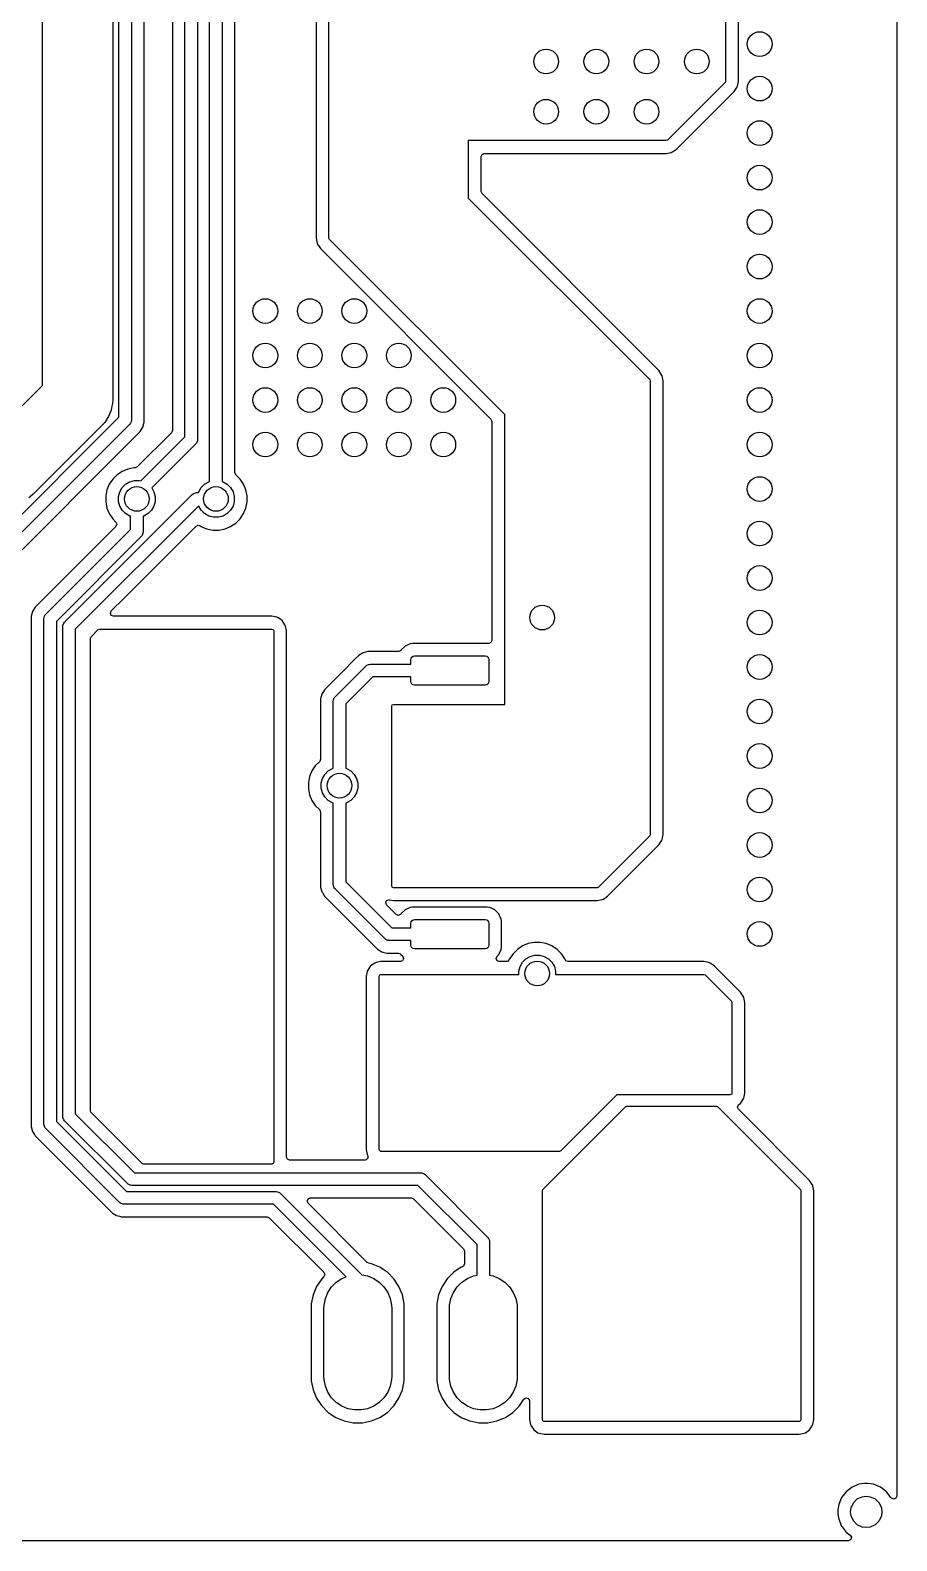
# Model space of a CAD drawing. Extents: x 97 to 200, y -158 to -52.
# Drawn here: x 182.29 to 199.83, y -157.88 to -127.32 of the extents above; entities that cross this region are included whole.
import ezdxf

# ---------------------------------------------------------------- set-up
doc = ezdxf.new("R2010")
doc.units = 0
doc.layers.add('BLACK', color=7, linetype='CONTINUOUS')

msp = doc.modelspace()

# ---------------------------------------------------------------- linework, layer by layer
at = {"layer": 'BLACK', "linetype": 'CONTINUOUS'}
for p, q in [((199.8256, -52.962183), (199.8256, -156.975016)), ((184.0893, -135.150794), (184.0893, -123.856405)), ((184.3433, -123.8038), (184.3433, -135.2034)), ((184.5978, -135.149333), (184.5978, -123.859135)), ((185.6781, -124.0116), (185.6781, -135.6036)), ((183.9623, -124.2036), (183.9623, -134.8036)), ((185.1696, -124.195511), (185.1696, -135.419689)), ((185.4241, -135.550994), (185.4241, -124.064206)), ((182.5399, -134.509012), (182.5399, -124.498188)), ((196.3633, -125.63382), (196.3633, -128.352795)), ((196.6228, -128.352795), (196.6228, -125.688928)), ((185.9241, -136.452722), (185.9241, -126.5326)), ((186.1781, -126.585206), (186.1781, -136.452722)), ((186.4326, -136.268964), (186.4326, -126.716511)), ((188.0774, -126.646499), (188.0774, -131.527795)), ((188.3369, -131.527795), (188.3369, -126.6465)), ((196.352434, -128.379029), (195.186529, -129.544934)), ((195.370023, -129.728428), (196.535931, -128.56252)), ((196.3633, -128.352795), (196.352434, -128.379029)), ((196.535931, -128.56252), (196.592182, -128.478332)), ((196.592182, -128.478332), (196.603048, -128.452098)), ((196.603048, -128.452098), (196.6228, -128.352795)), ((195.186529, -129.544934), (195.160295, -129.5558)), ((195.160295, -129.5558), (191.1563, -129.5558)), ((191.1563, -129.5558), (191.1563, -130.718037)), ((191.4158, -129.8778), (191.434106, -129.833606)), ((191.434106, -129.833606), (191.4783, -129.8153)), ((191.4783, -129.8153), (195.160294, -129.8153)), ((195.160294, -129.8153), (195.160295, -129.8153)), ((195.160295, -129.8153), (195.259598, -129.795548)), ((195.259598, -129.795548), (195.28379, -129.785527)), ((195.28379, -129.785527), (195.285118, -129.785032)), ((195.285118, -129.785032), (195.285825, -129.784684)), ((195.285825, -129.784684), (195.285832, -129.784682)), ((195.285832, -129.784682), (195.285835, -129.784681)), ((195.285835, -129.784681), (195.370023, -129.728428)), ((191.4158, -130.584661), (191.4158, -129.8778)), ((191.1563, -130.718037), (194.828434, -134.390171)), ((191.434106, -130.628855), (191.4158, -130.584661)), ((195.011928, -134.206677), (191.434106, -130.628855)), ((188.0774, -131.527795), (188.097152, -131.6271)), ((188.097152, -131.6271), (188.10717, -131.651286)), ((188.10717, -131.651286), (188.107666, -131.652616)), ((188.107666, -131.652616), (188.108018, -131.653333)), ((188.108018, -131.653333), (188.164271, -131.737522)), ((188.347766, -131.554029), (188.3369, -131.527795)), ((191.8929, -135.099164), (188.347766, -131.554029)), ((188.164271, -131.737522), (191.615094, -135.188345)), ((194.828434, -134.390171), (194.8393, -134.416404)), ((194.8393, -134.416404), (194.8393, -143.592795)), ((195.068181, -134.290865), (195.011928, -134.206677)), ((195.079047, -134.317098), (195.068181, -134.290865)), ((195.0988, -134.416404), (195.079047, -134.317098)), ((195.0988, -143.592795), (195.0988, -134.416404)), ((181.556512, -135.4924), (182.5399, -134.509012)), ((183.931676, -135.01005), (183.893958, -135.101108)), ((183.948391, -134.926019), (183.931676, -135.01005)), ((183.958876, -134.873309), (183.948391, -134.926019)), ((183.9623, -134.8036), (183.958876, -134.873289)), ((183.958876, -134.873289), (183.958876, -134.873309)), ((180.244494, -138.9956), (184.0893, -135.150794)), ((184.306103, -135.293202), (180.386903, -139.212403)), ((183.753994, -135.306494), (182.353994, -136.706494)), ((183.800855, -135.25479), (183.753994, -135.306494)), ((183.800865, -135.254781), (183.800855, -135.25479)), ((183.851752, -135.178623), (183.800865, -135.254781)), ((183.878322, -135.138858), (183.851752, -135.178623)), ((183.893958, -135.101108), (183.878322, -135.138858)), ((184.321897, -135.273958), (184.306103, -135.293202)), ((184.34086, -135.228177), (184.321897, -135.273958)), ((184.3433, -135.2034), (184.34086, -135.228176)), ((184.34086, -135.228176), (184.34086, -135.228177)), ((184.521576, -135.437647), (184.571802, -135.350653)), ((184.571802, -135.350653), (184.597801, -135.253625)), ((184.597801, -135.149351), (184.5978, -135.149333)), ((184.597801, -135.153175), (184.597801, -135.149351)), ((184.597801, -135.253625), (184.597801, -135.153175)), ((191.615094, -135.188345), (191.6334, -135.232539)), ((191.6334, -135.232539), (191.6334, -139.666284)), ((191.8929, -140.9604), (191.8929, -135.099164)), ((180.943817, -139.015406), (184.521571, -135.437652)), ((185.151294, -135.463883), (184.459383, -136.155794)), ((184.521571, -135.437652), (184.521576, -135.437647)), ((184.534148, -136.440945), (185.4241, -135.550994)), ((185.1696, -135.419689), (185.151294, -135.463883)), ((185.67566, -135.628377), (185.656697, -135.674158)), ((185.6781, -135.6036), (185.67566, -135.628376)), ((185.67566, -135.628376), (185.67566, -135.628377)), ((185.640903, -135.693403), (184.752408, -136.581897)), ((185.656697, -135.674158), (185.640903, -135.693403)), ((184.152917, -136.245745), (184.049817, -136.314634)), ((184.152919, -136.245744), (184.152917, -136.245745)), ((184.267474, -136.198293), (184.152919, -136.245744)), ((184.267481, -136.198291), (184.267474, -136.198293)), ((184.3891, -136.1741), (184.267481, -136.198291)), ((184.415189, -136.1741), (184.3891, -136.1741)), ((184.459383, -136.155794), (184.415189, -136.1741)), ((186.450906, -136.313158), (186.4326, -136.268964)), ((183.893244, -136.505419), (183.845793, -136.619974)), ((183.893245, -136.505417), (183.893244, -136.505419)), ((183.962134, -136.402317), (183.893245, -136.505417)), ((184.049817, -136.314634), (183.962134, -136.402317)), ((184.104645, -136.660094), (184.153592, -136.575314)), ((184.153592, -136.575314), (184.222814, -136.506092)), ((184.222814, -136.506092), (184.307594, -136.457145)), ((184.307594, -136.457145), (184.402153, -136.431808)), ((184.402153, -136.431808), (184.500047, -136.431808)), ((184.500047, -136.431808), (184.534148, -136.440945)), ((184.752408, -136.581897), (184.797555, -136.660094)), ((185.704645, -136.660094), (185.753592, -136.575314)), ((185.753592, -136.575314), (185.822814, -136.506092)), ((185.822814, -136.506092), (185.907594, -136.457145)), ((185.907594, -136.457145), (185.9241, -136.452722)), ((186.1781, -136.452722), (186.194606, -136.457145)), ((186.194606, -136.457145), (186.279386, -136.506092)), ((186.279386, -136.506092), (186.348608, -136.575314)), ((186.348608, -136.575314), (186.397555, -136.660094)), ((186.452382, -136.314634), (186.450906, -136.313158)), ((186.452383, -136.314635), (186.452382, -136.314634)), ((186.540065, -136.402317), (186.452383, -136.314635)), ((186.608956, -136.50542), (186.540065, -136.402317)), ((186.656409, -136.619982), (186.608956, -136.50542)), ((182.302281, -136.753365), (182.263096, -136.779547)), ((182.30229, -136.753355), (182.302281, -136.753365)), ((182.353994, -136.706494), (182.30229, -136.753355)), ((182.989297, -139.295797), (185.571297, -136.713798)), ((183.845791, -136.619981), (183.8216, -136.741599)), ((183.8216, -136.741599), (183.8216, -136.8656)), ((183.8216, -136.8656), (183.845791, -136.987218)), ((183.845793, -136.619974), (183.845791, -136.619981)), ((184.079308, -136.754653), (184.104645, -136.660094)), ((184.079308, -136.852547), (184.079308, -136.754653)), ((184.104645, -136.947106), (184.079308, -136.852547)), ((184.797555, -136.660094), (184.822892, -136.754653)), ((184.822892, -136.852547), (184.797555, -136.947106)), ((184.822892, -136.754653), (184.822892, -136.852547)), ((185.571297, -136.713798), (185.590542, -136.698004)), ((185.590542, -136.698004), (185.590543, -136.698003)), ((185.590543, -136.698003), (185.636324, -136.67904)), ((185.636324, -136.67904), (185.6611, -136.6766)), ((185.6611, -136.6766), (185.700222, -136.6766)), ((185.700222, -136.6766), (185.704645, -136.660094)), ((186.397555, -136.660094), (186.422892, -136.754653)), ((186.422892, -136.852547), (186.397555, -136.947106)), ((186.422892, -136.754653), (186.422892, -136.852547)), ((186.6806, -136.7416), (186.656409, -136.619982)), ((186.656409, -136.987218), (186.6806, -136.8656)), ((186.6806, -136.8656), (186.6806, -136.7416)), ((185.703071, -136.941233), (183.2061, -139.438205)), ((183.845791, -136.987218), (183.845793, -136.987225)), ((183.845793, -136.987225), (183.893244, -137.10178)), ((183.893244, -137.10178), (183.893245, -137.101782)), ((183.893245, -137.101782), (183.962134, -137.204882)), ((184.153592, -137.031886), (184.104645, -136.947106)), ((184.222814, -137.101108), (184.153592, -137.031886)), ((184.307594, -137.150055), (184.222814, -137.101108)), ((184.3241, -137.154477), (184.307594, -137.150055)), ((184.3241, -137.422176), (184.3241, -137.154477)), ((184.594606, -137.150055), (184.5781, -137.154477)), ((184.5781, -137.154477), (184.5781, -137.474782)), ((184.679386, -137.101108), (184.594606, -137.150055)), ((184.748608, -137.031886), (184.679386, -137.101108)), ((184.797555, -136.947106), (184.748608, -137.031886)), ((185.704645, -136.947106), (185.703071, -136.941233)), ((185.753592, -137.031886), (185.704645, -136.947106)), ((185.822814, -137.101108), (185.753592, -137.031886)), ((185.907594, -137.150055), (185.822814, -137.101108)), ((186.002153, -137.175392), (185.907594, -137.150055)), ((186.100047, -137.175392), (186.002153, -137.175392)), ((186.194606, -137.150055), (186.100047, -137.175392)), ((186.279386, -137.101108), (186.194606, -137.150055)), ((186.348608, -137.031886), (186.279386, -137.101108)), ((186.397555, -136.947106), (186.348608, -137.031886)), ((186.540065, -137.204883), (186.608956, -137.10178)), ((186.608956, -137.10178), (186.656409, -136.987218)), ((184.027611, -137.358747), (182.455061, -138.931296)), ((182.608297, -139.137979), (184.3241, -137.422176)), ((183.962134, -137.204882), (184.027611, -137.270359)), ((184.027611, -137.270359), (184.045917, -137.314553)), ((184.045917, -137.314553), (184.027611, -137.358747)), ((184.186899, -138.817324), (185.650618, -137.353602)), ((184.57566, -137.499558), (184.556697, -137.545339)), ((184.5781, -137.474782), (184.57566, -137.499558)), ((185.650618, -137.353602), (185.694811, -137.335297)), ((185.694811, -137.335297), (185.729534, -137.34583)), ((185.729534, -137.34583), (185.752917, -137.361454)), ((185.752917, -137.361454), (185.75292, -137.361456)), ((185.75292, -137.361456), (185.827522, -137.392357)), ((185.827522, -137.392357), (185.867474, -137.408906)), ((185.867474, -137.408906), (185.867476, -137.408906)), ((185.867476, -137.408906), (185.867482, -137.408909)), ((185.867482, -137.408909), (185.9891, -137.4331)), ((185.9891, -137.4331), (186.1131, -137.4331)), ((186.1131, -137.4331), (186.234718, -137.408909)), ((186.234718, -137.408909), (186.34928, -137.361456)), ((186.34928, -137.361456), (186.452383, -137.292565)), ((186.452383, -137.292565), (186.540065, -137.204883)), ((184.540902, -137.564585), (182.8251, -139.280387)), ((184.556696, -137.54534), (184.540902, -137.564585)), ((184.556697, -137.545339), (184.556696, -137.54534)), ((182.392824, -138.993535), (182.342598, -139.080528)), ((182.455062, -138.931297), (182.392824, -138.993535)), ((182.455061, -138.931296), (182.455062, -138.931297)), ((183.934017, -139.070206), (184.186899, -138.817324)), ((182.342598, -139.08053), (182.3166, -139.177552)), ((182.3166, -139.177552), (182.3166, -149.499648)), ((182.342598, -139.080528), (182.342598, -139.08053)), ((182.5711, -139.227782), (182.57354, -139.203006)), ((182.5711, -149.449419), (182.5711, -139.227782)), ((182.57354, -139.203006), (182.573827, -139.202314)), ((182.573827, -139.202314), (182.584083, -139.177552)), ((182.584083, -139.177552), (182.592503, -139.157225)), ((182.592503, -139.157225), (182.592504, -139.157224)), ((182.592504, -139.157224), (182.608297, -139.137979)), ((182.8251, -139.280387), (182.8251, -149.396813)), ((182.95454, -139.360824), (182.973503, -139.315043)), ((182.973503, -139.315043), (182.973504, -139.315042)), ((182.973504, -139.315042), (182.989297, -139.295797)), ((183.915711, -139.1144), (183.934017, -139.070206)), ((183.934017, -139.158594), (183.915711, -139.1144)), ((183.978211, -139.1769), (183.934017, -139.158594)), ((187.1822, -139.1769), (183.978211, -139.1769)), ((187.281503, -139.196652), (187.1822, -139.1769)), ((187.307737, -139.207518), (187.281503, -139.196652)), ((187.364949, -139.245745), (187.307737, -139.207518)), ((187.391925, -139.263769), (187.364949, -139.245745)), ((187.448179, -139.347956), (187.391925, -139.263769)), ((182.9521, -139.3856), (182.95454, -139.360824)), ((182.9521, -149.2916), (182.9521, -139.3856)), ((183.2061, -139.438205), (183.2061, -149.238994)), ((183.5109, -139.623405), (183.521766, -139.597171)), ((183.5109, -149.180795), (183.5109, -139.623405)), ((183.521766, -139.597171), (183.671671, -139.447266)), ((183.671671, -139.447266), (183.697905, -139.4364)), ((183.697905, -139.4364), (187.1822, -139.4364)), ((187.1822, -139.4364), (187.208434, -139.447266)), ((187.208434, -139.447266), (187.2193, -139.4735)), ((187.2193, -139.4735), (187.2193, -150.2197)), ((187.448182, -139.347963), (187.448179, -139.347956)), ((187.459048, -139.374197), (187.448182, -139.347963)), ((187.4788, -139.4735), (187.459048, -139.374197)), ((187.4788, -139.473501), (187.4788, -139.4735)), ((187.4788, -150.1176), (187.4788, -139.473501)), ((189.027846, -139.919098), (188.940851, -139.969325)), ((189.027848, -139.919098), (189.027846, -139.919098)), ((189.12487, -139.8931), (189.027848, -139.919098)), ((189.740621, -139.8931), (189.12487, -139.8931)), ((189.751475, -139.89215), (189.740621, -139.8931)), ((189.791818, -139.866448), (189.751475, -139.89215)), ((189.794814, -139.862168), (189.791818, -139.866448)), ((189.876666, -139.780316), (189.794814, -139.862168)), ((189.981579, -139.731394), (189.876666, -139.780316)), ((189.981585, -139.731392), (189.981579, -139.731394)), ((190.029377, -139.7251), (189.981585, -139.731392)), ((190.029384, -139.7251), (190.029377, -139.7251)), ((191.538816, -139.7251), (190.029384, -139.7251)), ((191.556494, -139.727427), (191.538816, -139.7251)), ((191.562745, -139.72825), (191.556494, -139.727427)), ((191.5709, -139.728784), (191.562745, -139.72825)), ((191.615094, -139.710478), (191.5709, -139.728784)), ((191.6334, -139.666284), (191.615094, -139.710478)), ((188.461297, -140.808797), (189.085297, -140.184798)), ((188.869822, -140.040355), (188.591302, -140.318875)), ((188.869824, -140.040353), (188.869822, -140.040355)), ((188.940851, -139.969325), (188.869824, -140.040353)), ((189.085297, -140.184798), (189.104542, -140.169004)), ((189.104542, -140.169004), (189.104543, -140.169003)), ((189.104543, -140.169003), (189.139187, -140.154653)), ((189.139187, -140.154653), (189.150323, -140.15004)), ((189.150323, -140.15004), (189.150324, -140.15004)), ((189.150324, -140.15004), (189.1751, -140.1476)), ((189.1751, -140.1476), (189.9941, -140.1476)), ((189.9941, -140.05335), (189.999714, -140.025127)), ((189.9941, -140.1476), (189.9941, -140.05335)), ((189.999714, -140.025127), (190.015701, -140.001201)), ((190.015701, -140.001201), (190.039627, -139.985214)), ((190.039627, -139.985214), (190.06785, -139.9796)), ((190.06785, -139.9796), (191.50035, -139.9796)), ((191.50035, -139.9796), (191.528573, -139.985214)), ((191.528573, -139.985214), (191.552499, -140.001201)), ((191.552499, -140.001201), (191.568486, -140.025127)), ((191.568486, -140.025127), (191.5741, -140.05335)), ((191.5741, -140.05335), (191.5741, -140.49585)), ((188.591302, -140.318875), (188.308062, -140.602114)), ((189.227705, -140.4016), (188.6781, -140.951205)), ((189.9941, -140.4016), (189.227705, -140.4016)), ((189.9941, -140.49585), (189.9941, -140.4016)), ((189.999714, -140.524073), (189.9941, -140.49585)), ((190.015701, -140.547999), (189.999714, -140.524073)), ((190.039627, -140.563986), (190.015701, -140.547999)), ((191.552499, -140.547999), (191.528573, -140.563986)), ((191.568486, -140.524073), (191.552499, -140.547999)), ((191.5741, -140.49585), (191.568486, -140.524073)), ((188.195598, -140.751348), (188.1696, -140.84837)), ((188.1696, -140.84837), (188.1696, -142.068964)), ((188.245824, -140.664353), (188.195598, -140.751346)), ((188.195598, -140.751346), (188.195598, -140.751348)), ((188.308062, -140.602115), (188.245824, -140.664353)), ((188.308062, -140.602114), (188.308061, -140.602114)), ((188.308061, -140.602114), (188.308062, -140.602115)), ((188.429948, -140.865597), (188.445365, -140.828377)), ((188.445365, -140.828377), (188.445503, -140.828043)), ((188.445503, -140.828043), (188.445504, -140.828042)), ((188.445504, -140.828042), (188.461297, -140.808797)), ((190.06785, -140.5696), (190.039627, -140.563986)), ((191.50035, -140.5696), (190.06785, -140.5696)), ((191.528573, -140.563986), (191.50035, -140.5696)), ((188.4241, -140.8986), (188.42654, -140.873824)), ((188.4241, -142.252722), (188.4241, -140.8986)), ((188.42654, -140.873824), (188.429948, -140.865597)), ((188.6781, -140.951205), (188.6781, -142.252722)), ((189.6069, -140.9975), (189.617766, -140.971266)), ((189.6069, -144.6317), (189.6069, -140.9975)), ((189.617766, -140.971266), (189.644, -140.9604)), ((189.644, -140.9604), (191.892899, -140.9604)), ((191.892899, -140.9604), (191.8929, -140.9604)), ((188.1696, -142.068964), (188.151294, -142.113158)), ((187.993244, -142.305419), (187.945793, -142.419974)), ((187.993245, -142.305417), (187.993244, -142.305419)), ((188.062134, -142.202317), (187.993245, -142.305417)), ((188.062136, -142.202315), (188.062134, -142.202317)), ((188.151294, -142.113158), (188.062136, -142.202315)), ((188.204645, -142.460094), (188.253592, -142.375314)), ((188.253592, -142.375314), (188.322814, -142.306092)), ((188.322814, -142.306092), (188.407594, -142.257145)), ((188.407594, -142.257145), (188.4241, -142.252722)), ((188.6781, -142.252722), (188.694606, -142.257145)), ((188.694606, -142.257145), (188.779386, -142.306092)), ((188.779386, -142.306092), (188.848608, -142.375314)), ((188.848608, -142.375314), (188.897555, -142.460094)), ((187.945791, -142.419981), (187.9216, -142.541599)), ((187.9216, -142.541599), (187.9216, -142.6656)), ((187.9216, -142.6656), (187.945791, -142.787218)), ((187.945793, -142.419974), (187.945791, -142.419981)), ((188.179308, -142.554653), (188.204645, -142.460094)), ((188.179308, -142.652547), (188.179308, -142.554653)), ((188.204645, -142.747106), (188.179308, -142.652547)), ((188.897555, -142.460094), (188.922892, -142.554653)), ((188.922892, -142.652547), (188.897555, -142.747106)), ((188.922892, -142.554653), (188.922892, -142.652547)), ((187.945791, -142.787218), (187.945793, -142.787225)), ((187.945793, -142.787225), (187.993244, -142.90178)), ((187.993244, -142.90178), (187.993245, -142.901782)), ((187.993245, -142.901782), (188.062134, -143.004882)), ((188.253592, -142.831886), (188.204645, -142.747106)), ((188.322814, -142.901108), (188.253592, -142.831886)), ((188.407594, -142.950055), (188.322814, -142.901108)), ((188.4241, -142.954477), (188.407594, -142.950055)), ((188.4241, -144.6036), (188.4241, -142.954477)), ((188.694606, -142.950055), (188.6781, -142.954477)), ((188.6781, -142.954477), (188.6781, -144.550994)), ((188.779386, -142.901108), (188.694606, -142.950055)), ((188.848608, -142.831886), (188.779386, -142.901108)), ((188.897555, -142.747106), (188.848608, -142.831886)), ((188.062134, -143.004882), (188.151294, -143.094042)), ((188.151294, -143.094042), (188.1696, -143.138236)), ((188.1696, -143.138236), (188.1696, -144.653829)), ((194.8393, -143.592795), (194.828434, -143.619029)), ((195.079048, -143.692098), (195.0988, -143.592795)), ((194.828434, -143.619029), (193.789529, -144.657934)), ((193.973023, -144.841428), (195.011931, -143.80252)), ((195.011931, -143.80252), (195.068182, -143.718332)), ((195.068182, -143.718332), (195.079048, -143.692098)), ((188.1696, -144.653829), (188.195599, -144.750854)), ((188.195599, -144.750854), (188.195599, -144.750855)), ((188.195599, -144.750855), (188.204508, -144.766285)), ((188.204508, -144.766285), (188.219251, -144.79182)), ((188.219251, -144.79182), (188.245823, -144.837846)), ((188.42654, -144.628376), (188.4241, -144.6036)), ((188.42654, -144.628377), (188.42654, -144.628376)), ((188.434395, -144.64734), (188.42654, -144.628377)), ((188.445503, -144.674157), (188.434395, -144.64734)), ((188.445504, -144.674158), (188.445503, -144.674157)), ((188.461297, -144.693403), (188.445504, -144.674158)), ((189.466298, -145.698403), (188.461297, -144.693403)), ((188.6781, -144.550994), (189.608705, -145.4816)), ((189.617766, -144.657934), (189.6069, -144.6317)), ((189.644, -144.6688), (189.617766, -144.657934)), ((193.763295, -144.6688), (189.644, -144.6688)), ((193.789529, -144.657934), (193.763295, -144.6688)), ((188.245823, -144.837846), (189.321847, -145.913871)), ((189.485924, -144.973013), (189.50423, -144.928819)), ((189.50423, -145.017207), (189.485924, -144.973013)), ((189.50423, -144.928819), (189.548424, -144.910513)), ((189.695817, -145.208794), (189.50423, -145.017207)), ((189.548424, -144.910513), (189.560611, -144.911713)), ((189.560611, -144.911713), (189.644, -144.9283)), ((189.644, -144.9283), (189.644001, -144.9283)), ((189.644001, -144.9283), (193.763294, -144.9283)), ((189.876666, -145.114316), (189.794814, -145.196168)), ((189.981579, -145.065394), (189.876666, -145.114316)), ((189.981585, -145.065392), (189.981579, -145.065394)), ((190.029377, -145.0591), (189.981585, -145.065392)), ((190.029384, -145.0591), (190.029377, -145.0591)), ((191.538816, -145.0591), (190.029384, -145.0591)), ((191.538822, -145.0591), (191.538816, -145.0591)), ((191.586614, -145.065392), (191.538822, -145.0591)), ((191.586616, -145.065392), (191.586614, -145.065392)), ((191.586618, -145.065393), (191.586616, -145.065392)), ((191.624072, -145.082858), (191.586618, -145.065393)), ((191.691533, -145.114316), (191.624072, -145.082858)), ((191.773383, -145.196166), (191.691533, -145.114316)), ((193.763294, -144.9283), (193.763295, -144.9283)), ((193.763295, -144.9283), (193.862598, -144.908548)), ((193.862598, -144.908548), (193.88679, -144.898527)), ((193.88679, -144.898527), (193.888118, -144.898032)), ((193.888118, -144.898032), (193.888825, -144.897684)), ((193.888825, -144.897684), (193.888832, -144.897682)), ((193.888832, -144.897682), (193.888835, -144.897681)), ((193.888835, -144.897681), (193.973023, -144.841428)), ((189.740011, -145.2271), (189.695817, -145.208794)), ((189.740621, -145.2271), (189.740011, -145.2271)), ((189.751475, -145.22615), (189.740621, -145.2271)), ((189.767385, -145.216013), (189.751475, -145.22615)), ((189.784815, -145.208794), (189.767385, -145.216013)), ((189.787, -145.203516), (189.784815, -145.208794)), ((189.791818, -145.200448), (189.787, -145.203516)), ((189.794814, -145.196168), (189.791818, -145.200448)), ((189.9941, -145.38735), (189.999714, -145.359127)), ((189.9941, -145.4816), (189.9941, -145.38735)), ((189.999714, -145.359127), (190.015701, -145.335201)), ((190.015701, -145.335201), (190.039627, -145.319214)), ((190.039627, -145.319214), (190.06785, -145.3136)), ((190.06785, -145.3136), (191.50035, -145.3136)), ((191.50035, -145.3136), (191.528573, -145.319214)), ((191.528573, -145.319214), (191.552499, -145.335201)), ((191.552499, -145.335201), (191.568486, -145.359127)), ((191.568486, -145.359127), (191.5741, -145.38735)), ((191.5741, -145.38735), (191.5741, -145.82985)), ((191.773383, -145.196167), (191.773383, -145.196166)), ((191.773385, -145.196169), (191.773383, -145.196167)), ((191.822307, -145.301082), (191.773385, -145.196169)), ((191.8286, -145.348884), (191.822307, -145.301082)), ((191.8286, -145.868316), (191.8286, -145.348884)), ((189.485542, -145.714197), (189.466298, -145.698403)), ((189.531323, -145.73316), (189.485542, -145.714197)), ((189.531324, -145.73316), (189.531323, -145.73316)), ((189.5561, -145.7356), (189.531324, -145.73316)), ((189.9941, -145.7356), (189.5561, -145.7356)), ((189.608705, -145.4816), (189.9941, -145.4816)), ((189.9941, -145.82985), (189.9941, -145.7356)), ((189.321847, -145.913871), (189.321851, -145.913874)), ((189.321851, -145.913874), (189.321853, -145.913876)), ((189.321853, -145.913876), (189.408847, -145.964102)), ((189.408847, -145.964102), (189.426339, -145.968789)), ((189.426339, -145.968789), (189.50587, -145.9901)), ((189.50587, -145.9901), (189.505872, -145.9901)), ((189.505872, -145.9901), (189.505875, -145.990101)), ((189.505875, -145.990101), (189.505877, -145.990101)), ((189.505877, -145.990101), (189.61015, -145.990101)), ((189.61015, -145.990101), (189.610166, -145.9901)), ((189.610166, -145.9901), (189.740621, -145.9901)), ((189.740621, -145.9901), (189.784815, -146.008406)), ((189.784815, -146.008406), (189.786072, -146.009699)), ((189.786072, -146.009699), (189.792908, -146.016941)), ((189.792908, -146.016941), (189.794815, -146.021031)), ((189.794815, -146.021031), (189.829623, -146.055839)), ((189.999714, -145.858073), (189.9941, -145.82985)), ((190.015701, -145.881999), (189.999714, -145.858073)), ((190.039627, -145.897986), (190.015701, -145.881999)), ((190.06785, -145.9036), (190.039627, -145.897986)), ((191.50035, -145.9036), (190.06785, -145.9036)), ((191.528573, -145.897986), (191.50035, -145.9036)), ((191.552499, -145.881999), (191.528573, -145.897986)), ((191.568486, -145.858073), (191.552499, -145.881999)), ((191.5741, -145.82985), (191.568486, -145.858073)), ((191.720905, -146.0994), (191.739211, -146.055206)), ((191.739211, -146.055206), (191.773383, -146.021033)), ((191.773383, -146.021033), (191.773385, -146.021031)), ((191.773385, -146.021031), (191.822307, -145.916118)), ((191.822307, -145.916118), (191.8286, -145.868316)), ((192.062134, -146.002317), (191.993245, -146.105417)), ((192.149817, -145.914634), (192.062134, -146.002317)), ((192.252917, -145.845745), (192.149817, -145.914634)), ((192.252919, -145.845744), (192.252917, -145.845745)), ((192.367474, -145.798293), (192.252919, -145.845744)), ((192.367481, -145.798291), (192.367474, -145.798293)), ((192.4891, -145.7741), (192.367481, -145.798291)), ((192.407594, -146.057145), (192.502153, -146.031808)), ((192.6131, -145.7741), (192.4891, -145.7741)), ((192.502153, -146.031808), (192.600047, -146.031808)), ((192.600047, -146.031808), (192.694606, -146.057145)), ((192.734718, -145.798291), (192.6131, -145.7741)), ((192.734725, -145.798293), (192.734718, -145.798291)), ((192.84928, -145.845744), (192.734725, -145.798293)), ((192.849282, -145.845745), (192.84928, -145.845744)), ((192.952382, -145.914634), (192.849282, -145.845745)), ((193.040065, -146.002317), (192.952382, -145.914634)), ((193.108954, -146.105417), (193.040065, -146.002317)), ((189.113152, -146.359196), (189.097354, -146.438623)), ((189.124018, -146.332962), (189.113152, -146.359196)), ((189.180268, -146.248775), (189.124018, -146.332962)), ((189.264452, -146.192523), (189.180268, -146.248775)), ((189.264454, -146.192521), (189.264452, -146.192523)), ((189.264469, -146.192515), (189.264454, -146.192521)), ((189.290696, -146.181652), (189.264469, -146.192515)), ((189.389999, -146.1619), (189.290696, -146.181652)), ((189.784795, -146.1619), (189.389999, -146.1619)), ((189.806113, -146.153069), (189.784795, -146.1619)), ((189.827696, -146.144851), (189.806113, -146.153069)), ((189.828093, -146.143965), (189.827696, -146.144851)), ((189.828989, -146.143594), (189.828093, -146.143965)), ((189.837819, -146.122274), (189.828989, -146.143594)), ((189.829623, -146.055839), (189.830246, -146.056499)), ((189.830246, -146.056499), (189.838464, -146.078081)), ((189.847269, -146.101203), (189.837819, -146.122274)), ((189.838464, -146.078081), (189.847295, -146.0994)), ((189.847295, -146.0994), (189.846923, -146.100296)), ((189.846923, -146.100296), (189.847269, -146.101203)), ((191.739211, -146.143594), (191.720905, -146.0994)), ((191.783405, -146.1619), (191.739211, -146.143594)), ((191.928088, -146.1619), (191.783405, -146.1619)), ((191.952005, -146.157143), (191.928088, -146.1619)), ((191.98583, -146.123318), (191.952005, -146.157143)), ((191.993242, -146.105422), (191.98583, -146.123318)), ((191.993245, -146.105417), (191.993242, -146.105422)), ((192.179308, -146.354653), (192.204645, -146.260094)), ((192.179308, -146.4214), (192.179308, -146.354653)), ((192.204645, -146.260094), (192.253592, -146.175314)), ((192.253592, -146.175314), (192.322814, -146.106092)), ((192.322814, -146.106092), (192.407594, -146.057145)), ((192.694606, -146.057145), (192.779386, -146.106092)), ((192.779386, -146.106092), (192.848608, -146.175314)), ((192.848608, -146.175314), (192.897555, -146.260094)), ((192.897555, -146.260094), (192.922892, -146.354653)), ((192.922892, -146.354653), (192.922892, -146.4214)), ((193.108957, -146.105422), (193.108954, -146.105417)), ((193.11637, -146.123318), (193.108957, -146.105422)), ((193.129918, -146.143594), (193.11637, -146.123318)), ((193.174112, -146.1619), (193.129918, -146.143594)), ((195.922295, -146.1619), (193.174112, -146.1619)), ((196.021598, -146.181652), (195.922295, -146.1619)), ((196.047832, -146.192518), (196.021598, -146.181652)), ((196.132015, -146.248765), (196.047832, -146.192518)), ((196.132018, -146.248768), (196.132015, -146.248765)), ((196.13202, -146.248769), (196.132018, -146.248768)), ((196.662928, -146.779677), (196.13202, -146.248769)), ((189.097354, -146.438623), (189.0934, -146.4585)), ((189.0934, -146.4585), (189.0934, -149.9657)), ((189.3529, -146.4585), (189.363766, -146.432266)), ((189.3529, -149.9657), (189.3529, -146.4585)), ((189.363766, -146.432266), (189.39, -146.4214)), ((189.39, -146.4214), (192.179308, -146.4214)), ((192.922892, -146.4214), (195.922295, -146.4214)), ((195.922295, -146.4214), (195.948529, -146.432266)), ((195.948529, -146.432266), (196.479434, -146.963171)), ((196.479434, -146.963171), (196.4903, -146.989405)), ((196.719181, -146.863865), (196.662928, -146.779677)), ((196.719181, -146.863866), (196.719181, -146.863865)), ((196.71953, -146.864578), (196.719181, -146.863866)), ((196.720024, -146.865903), (196.71953, -146.864578)), ((196.730048, -146.890102), (196.720024, -146.865903)), ((196.7498, -146.989405), (196.730048, -146.890102)), ((196.4903, -146.989405), (196.4903, -148.8227)), ((196.7498, -148.8227), (196.7498, -146.989405)), ((192.665766, -150.773171), (194.339671, -149.099266)), ((194.159664, -148.8598), (193.053763, -149.9657)), ((196.4532, -148.8598), (194.159664, -148.8598)), ((194.339671, -149.099266), (194.365905, -149.0884)), ((194.365905, -149.0884), (196.176295, -149.0884)), ((196.176295, -149.0884), (196.202529, -149.099266)), ((196.202529, -149.099266), (197.876434, -150.773171)), ((196.479434, -148.848934), (196.4532, -148.8598)), ((196.4903, -148.8227), (196.479434, -148.848934)), ((196.60241, -149.106271), (196.620716, -149.062077)), ((196.620716, -149.150465), (196.60241, -149.106271)), ((196.620716, -149.062077), (196.630186, -149.054305)), ((196.630186, -149.054305), (196.662931, -149.032425)), ((196.662931, -149.032425), (196.719182, -148.948237)), ((196.719182, -148.948237), (196.730048, -148.922003)), ((196.730048, -148.922003), (196.7498, -148.8227)), ((182.8251, -149.396813), (184.243886, -150.8156)), ((182.95454, -149.316376), (182.9521, -149.2916)), ((182.973503, -149.362157), (182.95454, -149.316376)), ((182.973504, -149.362158), (182.973503, -149.362157)), ((182.989297, -149.381403), (182.973504, -149.362158)), ((184.259297, -150.651402), (182.989297, -149.381403)), ((183.2061, -149.238994), (184.401705, -150.4346)), ((183.521766, -149.207029), (183.5109, -149.180795)), ((184.560671, -150.245934), (183.521766, -149.207029)), ((198.059928, -150.589677), (196.620716, -149.150465)), ((182.3166, -149.499648), (182.342598, -149.59667)), ((182.342598, -149.59667), (182.3426, -149.596675)), ((182.3426, -149.596675), (182.380381, -149.662115)), ((182.380381, -149.662115), (182.392823, -149.683665)), ((182.392823, -149.683665), (182.392828, -149.683671)), ((182.392828, -149.683671), (183.957028, -151.247871)), ((182.57354, -149.474195), (182.5711, -149.449419)), ((182.592503, -149.519976), (182.57354, -149.474195)), ((182.592504, -149.519977), (182.592503, -149.519976)), ((182.608297, -149.539222), (182.592504, -149.519977)), ((184.101479, -151.032403), (182.608297, -149.539222)), ((189.0934, -149.9657), (189.113152, -150.065003)), ((189.363766, -149.991934), (189.3529, -149.9657)), ((189.39, -150.0028), (189.363766, -149.991934)), ((193.001295, -150.0028), (189.39, -150.0028)), ((193.027529, -149.991934), (193.001295, -150.0028)), ((193.053763, -149.9657), (193.027529, -149.991934)), ((184.586905, -150.2568), (184.560671, -150.245934)), ((187.1822, -150.2568), (184.586905, -150.2568)), ((187.208434, -150.245934), (187.1822, -150.2568)), ((187.2193, -150.2197), (187.208434, -150.245934)), ((187.497106, -150.161794), (187.4788, -150.1176)), ((187.5413, -150.1801), (187.497106, -150.161794)), ((189.067319, -150.1801), (187.5413, -150.1801)), ((189.091952, -150.175041), (189.067319, -150.1801)), ((189.125354, -150.140799), (189.091952, -150.175041)), ((189.113152, -150.065003), (189.124018, -150.091237)), ((189.124018, -150.091237), (189.124021, -150.091243)), ((189.124021, -150.091243), (189.12476, -150.092967)), ((189.12476, -150.092967), (189.125354, -150.140799)), ((184.401705, -150.4346), (190.1911, -150.4346)), ((190.1911, -150.4346), (190.215876, -150.43704)), ((190.215876, -150.43704), (190.215877, -150.43704)), ((190.215877, -150.43704), (190.23484, -150.444895)), ((190.23484, -150.444895), (190.261657, -150.456003)), ((190.261657, -150.456003), (190.261658, -150.456004)), ((190.261658, -150.456004), (190.280903, -150.471797)), ((190.280903, -150.471797), (191.550902, -151.741797)), ((198.116181, -150.673865), (198.059928, -150.589677)), ((184.243886, -150.8156), (187.2701, -150.8156)), ((184.278542, -150.667196), (184.259297, -150.651402)), ((184.278543, -150.667197), (184.278542, -150.667196)), ((184.299588, -150.675914), (184.278543, -150.667197)), ((184.324323, -150.68616), (184.299588, -150.675914)), ((184.324324, -150.68616), (184.324323, -150.68616)), ((184.3491, -150.6886), (184.324324, -150.68616)), ((190.138494, -150.6886), (184.3491, -150.6886)), ((187.2701, -150.8156), (187.294876, -150.81804)), ((187.294876, -150.81804), (187.294877, -150.81804)), ((187.294877, -150.81804), (187.31384, -150.825895)), ((187.31384, -150.825895), (187.340657, -150.837003)), ((187.340657, -150.837003), (187.340658, -150.837004)), ((187.340658, -150.837004), (187.359903, -150.852797)), ((187.359903, -150.852797), (189.005904, -152.498799)), ((187.916817, -150.961406), (187.961011, -150.9431)), ((187.961011, -150.9431), (190.007189, -150.9431)), ((190.007189, -150.9431), (190.051383, -150.961406)), ((191.3341, -151.884205), (190.138494, -150.6886)), ((192.6549, -150.799405), (192.665766, -150.773171)), ((192.6549, -155.4267), (192.6549, -150.799405)), ((197.876434, -150.773171), (197.8873, -150.799405)), ((197.8873, -150.799405), (197.8873, -155.4267)), ((198.116182, -150.673868), (198.116181, -150.673865)), ((198.11653, -150.674578), (198.116182, -150.673868)), ((198.117024, -150.675903), (198.11653, -150.674578)), ((198.127048, -150.700102), (198.117024, -150.675903)), ((198.1468, -150.799405), (198.127048, -150.700102)), ((198.1468, -155.4267), (198.1468, -150.799405)), ((183.957028, -151.247871), (183.957032, -151.247874)), ((183.957032, -151.247874), (183.957034, -151.247876)), ((183.957034, -151.247876), (184.040027, -151.295792)), ((184.120723, -151.048197), (184.101479, -151.032403)), ((184.166504, -151.06716), (184.120723, -151.048197)), ((184.166505, -151.06716), (184.166504, -151.06716)), ((184.191281, -151.0696), (184.166505, -151.06716)), ((187.217494, -151.0696), (184.191281, -151.0696)), ((188.68483, -152.536935), (187.217494, -151.0696)), ((187.898511, -151.0056), (187.916817, -150.961406)), ((187.916817, -151.049794), (187.898511, -151.0056)), ((189.113664, -152.246641), (187.916817, -151.049794)), ((190.051383, -150.961406), (191.061294, -151.971317)), ((184.040027, -151.295792), (184.044028, -151.298102)), ((184.044028, -151.298102), (184.044031, -151.298103)), ((184.044031, -151.298103), (184.099797, -151.313045)), ((184.099797, -151.313045), (184.141056, -151.3241)), ((184.141056, -151.3241), (184.241506, -151.3241)), ((184.241506, -151.3241), (187.086189, -151.3241)), ((187.086189, -151.3241), (187.130383, -151.342406)), ((187.130383, -151.342406), (188.234352, -152.446375)), ((191.550902, -151.741797), (191.566696, -151.761042)), ((191.566696, -151.761042), (191.566697, -151.761043)), ((191.566697, -151.761043), (191.58566, -151.806824)), ((191.58566, -151.806824), (191.5881, -151.8316)), ((191.5881, -151.8316), (191.5881, -152.507192)), ((191.061294, -151.971317), (191.0796, -152.015511)), ((191.0796, -152.015511), (191.0796, -152.276288)), ((191.3341, -152.507192), (191.3341, -151.884205)), ((188.234352, -152.446375), (188.252658, -152.490569)), ((189.145664, -152.263746), (189.113664, -152.246641)), ((189.195374, -152.273634), (189.145664, -152.263746)), ((189.366499, -152.344517), (189.195374, -152.273634)), ((189.366501, -152.344518), (189.366499, -152.344517)), ((189.476425, -152.417967), (189.366501, -152.344518)), ((189.520506, -152.447421), (189.476425, -152.417967)), ((189.651479, -152.578394), (189.520506, -152.447421)), ((190.861694, -152.44742), (190.73072, -152.578394)), ((191.015698, -152.344518), (190.861694, -152.44742)), ((191.015703, -152.344515), (191.015698, -152.344518)), ((191.041018, -152.33403), (191.015703, -152.344515)), ((191.061294, -152.320482), (191.041018, -152.33403)), ((191.0796, -152.276288), (191.061294, -152.320482)), ((188.087817, -152.7324), (188.016934, -152.903526)), ((188.087818, -152.732398), (188.087817, -152.7324)), ((188.19072, -152.578394), (188.087818, -152.732398)), ((188.190722, -152.578392), (188.19072, -152.578394)), ((188.234352, -152.534763), (188.190722, -152.578392)), ((188.252658, -152.490569), (188.234352, -152.534763)), ((188.316278, -152.854516), (188.390969, -152.742733)), ((188.390969, -152.742733), (188.486033, -152.647669)), ((188.486033, -152.647669), (188.597816, -152.572978)), ((188.597816, -152.572978), (188.68483, -152.536935)), ((189.005904, -152.498799), (189.120177, -152.52153)), ((189.120177, -152.52153), (189.244384, -152.572978)), ((189.244384, -152.572978), (189.356167, -152.647669)), ((189.356167, -152.647669), (189.451231, -152.742733)), ((189.451231, -152.742733), (189.525922, -152.854516)), ((189.754383, -152.732401), (189.651479, -152.578394)), ((189.825265, -152.903525), (189.754383, -152.732401)), ((190.627817, -152.7324), (190.556934, -152.903526)), ((190.627818, -152.732398), (190.627817, -152.7324)), ((190.73072, -152.578394), (190.627818, -152.732398)), ((190.856278, -152.854516), (190.930969, -152.742733)), ((190.930969, -152.742733), (191.026033, -152.647669)), ((191.026033, -152.647669), (191.137816, -152.572978)), ((191.137816, -152.572978), (191.262023, -152.52153)), ((191.262023, -152.52153), (191.3341, -152.507192)), ((191.5881, -152.507192), (191.660177, -152.52153)), ((191.660177, -152.52153), (191.784384, -152.572978)), ((191.784384, -152.572978), (191.896167, -152.647669)), ((191.896167, -152.647669), (191.991231, -152.742733)), ((191.991231, -152.742733), (192.065922, -152.854516)), ((188.016934, -152.903526), (187.9808, -153.085188)), ((188.238602, -153.11058), (188.26483, -152.978723)), ((188.26483, -152.978723), (188.316278, -152.854516)), ((189.525922, -152.854516), (189.57737, -152.978723)), ((189.57737, -152.978723), (189.603598, -153.11058)), ((189.8614, -153.085189), (189.825265, -152.903525)), ((190.556934, -152.903526), (190.5208, -153.085188)), ((190.778602, -153.11058), (190.80483, -152.978723)), ((190.80483, -152.978723), (190.856278, -152.854516)), ((192.065922, -152.854516), (192.11737, -152.978723)), ((192.11737, -152.978723), (192.143598, -153.11058)), ((187.9808, -153.085188), (187.9808, -154.642011)), ((188.2353, -153.1778), (188.238602, -153.11058)), ((188.2353, -154.5494), (188.2353, -153.1778)), ((189.603598, -153.11058), (189.6069, -153.1778)), ((189.6069, -153.1778), (189.6069, -154.5494)), ((189.8614, -154.642011), (189.8614, -153.085189)), ((190.5208, -153.085188), (190.5208, -154.642011)), ((190.7753, -153.1778), (190.778602, -153.11058)), ((190.7753, -154.5494), (190.7753, -153.1778)), ((192.143598, -153.11058), (192.1469, -153.1778)), ((192.1469, -153.1778), (192.1469, -154.5494)), ((188.238602, -154.61662), (188.2353, -154.5494)), ((189.6069, -154.5494), (189.603598, -154.61662)), ((190.778602, -154.61662), (190.7753, -154.5494)), ((192.1469, -154.5494), (192.143598, -154.61662)), ((187.9808, -154.642011), (188.016934, -154.823673)), ((188.016934, -154.823673), (188.087817, -154.994799)), ((188.26483, -154.748477), (188.238602, -154.61662)), ((188.316278, -154.872684), (188.26483, -154.748477)), ((188.390969, -154.984467), (188.316278, -154.872684)), ((189.525922, -154.872684), (189.451231, -154.984467)), ((189.57737, -154.748477), (189.525922, -154.872684)), ((189.603598, -154.61662), (189.57737, -154.748477)), ((189.754383, -154.994799), (189.825265, -154.823675)), ((189.825265, -154.823675), (189.8614, -154.642011)), ((190.5208, -154.642011), (190.556934, -154.823673)), ((190.556934, -154.823673), (190.627817, -154.994799)), ((190.80483, -154.748477), (190.778602, -154.61662)), ((190.856278, -154.872684), (190.80483, -154.748477)), ((190.930969, -154.984467), (190.856278, -154.872684)), ((192.065922, -154.872684), (191.991231, -154.984467)), ((192.11737, -154.748477), (192.065922, -154.872684)), ((192.143598, -154.61662), (192.11737, -154.748477)), ((188.087817, -154.994799), (188.087818, -154.994801)), ((188.087818, -154.994801), (188.170583, -155.118668)), ((188.170583, -155.118668), (188.190721, -155.148806)), ((188.190721, -155.148806), (188.321694, -155.279779)), ((188.486033, -155.079531), (188.390969, -154.984467)), ((188.597816, -155.154222), (188.486033, -155.079531)), ((188.722023, -155.20567), (188.597816, -155.154222)), ((188.85388, -155.231898), (188.722023, -155.20567)), ((189.120177, -155.20567), (188.98832, -155.231898)), ((189.244384, -155.154222), (189.120177, -155.20567)), ((189.356167, -155.079531), (189.244384, -155.154222)), ((189.451231, -154.984467), (189.356167, -155.079531)), ((189.520506, -155.279779), (189.651479, -155.148806)), ((189.651479, -155.148806), (189.754383, -154.994799)), ((190.627817, -154.994799), (190.627818, -154.994801)), ((190.627818, -154.994801), (190.710583, -155.118668)), ((190.710583, -155.118668), (190.730721, -155.148806)), ((190.730721, -155.148806), (190.861694, -155.279779)), ((191.026033, -155.079531), (190.930969, -154.984467)), ((191.137816, -155.154222), (191.026033, -155.079531)), ((191.262023, -155.20567), (191.137816, -155.154222)), ((191.39388, -155.231898), (191.262023, -155.20567)), ((191.660177, -155.20567), (191.52832, -155.231898)), ((191.784384, -155.154222), (191.660177, -155.20567)), ((191.896167, -155.079531), (191.784384, -155.154222)), ((191.991231, -154.984467), (191.896167, -155.079531)), ((192.060506, -155.279779), (192.191479, -155.148806)), ((192.191479, -155.148806), (192.280933, -155.014927)), ((192.280933, -155.014927), (192.320707, -154.988352)), ((192.320707, -154.988352), (192.367623, -154.997684)), ((192.367623, -154.997684), (192.394199, -155.037458)), ((192.394199, -155.037458), (192.3954, -155.049651)), ((192.3954, -155.049651), (192.3954, -155.4267)), ((188.321694, -155.279779), (188.475701, -155.382683)), ((188.475701, -155.382683), (188.646825, -155.453565)), ((188.646825, -155.453565), (188.828489, -155.4897)), ((188.828489, -155.4897), (189.013711, -155.4897)), ((188.98832, -155.231898), (188.85388, -155.231898)), ((189.013711, -155.4897), (189.195375, -155.453565)), ((189.195375, -155.453565), (189.366499, -155.382683)), ((189.366499, -155.382683), (189.520506, -155.279779)), ((190.861694, -155.279779), (191.015701, -155.382683)), ((191.015701, -155.382683), (191.186825, -155.453565)), ((191.186825, -155.453565), (191.368489, -155.4897)), ((191.368489, -155.4897), (191.553711, -155.4897)), ((191.52832, -155.231898), (191.39388, -155.231898)), ((191.553711, -155.4897), (191.735375, -155.453565)), ((191.735375, -155.453565), (191.906499, -155.382683)), ((191.906499, -155.382683), (192.060506, -155.279779)), ((192.3954, -155.4267), (192.415152, -155.526003)), ((192.415152, -155.526003), (192.426015, -155.55223)), ((192.665766, -155.452934), (192.6549, -155.4267)), ((192.692, -155.4638), (192.665766, -155.452934)), ((197.8502, -155.4638), (192.692, -155.4638)), ((197.876434, -155.452934), (197.8502, -155.4638)), ((197.8873, -155.4267), (197.876434, -155.452934)), ((198.116182, -155.552237), (198.127048, -155.526003)), ((198.127048, -155.526003), (198.1468, -155.4267)), ((192.426015, -155.55223), (192.426021, -155.552245)), ((192.426021, -155.552245), (192.426023, -155.552247)), ((192.426023, -155.552247), (192.482275, -155.636431)), ((192.482275, -155.636431), (192.566463, -155.692682)), ((192.566463, -155.692682), (192.592697, -155.703548)), ((192.592697, -155.703548), (192.692, -155.7233)), ((192.692, -155.7233), (192.692001, -155.7233)), ((192.692001, -155.7233), (197.850199, -155.7233)), ((197.850199, -155.7233), (197.8502, -155.7233)), ((197.8502, -155.7233), (197.949503, -155.703548)), ((197.949503, -155.703548), (197.975737, -155.692682)), ((197.975737, -155.692682), (197.975744, -155.692679)), ((197.975744, -155.692679), (198.059931, -155.636425)), ((198.059931, -155.636425), (198.116182, -155.552237)), ((199.058778, -156.735323), (198.919632, -156.792959)), ((199.058781, -156.735322), (199.058778, -156.735322)), ((199.058778, -156.735322), (199.058778, -156.735323)), ((199.058784, -156.735321), (199.058781, -156.735322)), ((199.170603, -156.7206), (199.058784, -156.735321)), ((199.170608, -156.7206), (199.170603, -156.7206)), ((199.245592, -156.7206), (199.170608, -156.7206)), ((199.245596, -156.7206), (199.245592, -156.7206)), ((199.357415, -156.735321), (199.245596, -156.7206)), ((199.357418, -156.735322), (199.357415, -156.735321)), ((199.357419, -156.735322), (199.357418, -156.735322)), ((199.357422, -156.735323), (199.357419, -156.735322)), ((199.496568, -156.792959), (199.357422, -156.735323)), ((198.708459, -157.004132), (198.650822, -157.143281)), ((198.800145, -156.884645), (198.708459, -157.004132)), ((198.919632, -156.792959), (198.800145, -156.884645)), ((198.948019, -157.110489), (199.025989, -157.032519)), ((199.025989, -157.032519), (199.125925, -156.985919)), ((199.125925, -156.985919), (199.2081, -156.9751)), ((199.2081, -156.9751), (199.290275, -156.985919)), ((199.290275, -156.985919), (199.390211, -157.032519)), ((199.390211, -157.032519), (199.468181, -157.110489)), ((199.616055, -156.884645), (199.496568, -156.792959)), ((199.707741, -157.004132), (199.616055, -156.884645)), ((199.707741, -157.004133), (199.707741, -157.004132)), ((199.708975, -157.00627), (199.707741, -157.004133)), ((199.718906, -157.01921), (199.708975, -157.00627)), ((199.7631, -157.037516), (199.718906, -157.01921)), ((199.807294, -157.01921), (199.7631, -157.037516)), ((199.8256, -156.975016), (199.807294, -157.01921)), ((198.650821, -157.143284), (198.6361, -157.255103)), ((198.6361, -157.255103), (198.6361, -157.330096)), ((198.6361, -157.330096), (198.650821, -157.441915)), ((198.650822, -157.143281), (198.650821, -157.143284)), ((198.8906, -157.2926), (198.901419, -157.210425)), ((198.901419, -157.374775), (198.8906, -157.2926)), ((198.901419, -157.210425), (198.948019, -157.110489)), ((199.468181, -157.110489), (199.514781, -157.210425)), ((199.514781, -157.210425), (199.5256, -157.2926)), ((199.5256, -157.2926), (199.514781, -157.374775)), ((198.650821, -157.441915), (198.650822, -157.441918)), ((198.650822, -157.441918), (198.650823, -157.441922)), ((198.650823, -157.441922), (198.708459, -157.581068)), ((198.708459, -157.581068), (198.718387, -157.594006)), ((198.718387, -157.594006), (198.800146, -157.700556)), ((198.948019, -157.474711), (198.901419, -157.374775)), ((199.025989, -157.552681), (198.948019, -157.474711)), ((199.125925, -157.599281), (199.025989, -157.552681)), ((199.2081, -157.6101), (199.125925, -157.599281)), ((199.290275, -157.599281), (199.2081, -157.6101)), ((199.390211, -157.552681), (199.290275, -157.599281)), ((199.468181, -157.474711), (199.390211, -157.552681)), ((199.514781, -157.374775), (199.468181, -157.474711)), ((198.847407, -157.8781), (119.685793, -157.8781)), ((198.800146, -157.700556), (198.885454, -157.766015)), ((198.855565, -157.877565), (198.847407, -157.8781)), ((198.896992, -157.853647), (198.855565, -157.877565)), ((198.885454, -157.766015), (198.909372, -157.807442)), ((198.909372, -157.807442), (198.896992, -157.853647))]:
    msp.add_line(p, q, dxfattribs=at)
at = {"layer": 'BLACK'}
for centre in [(197.0511, -127.6036), (192.7311, -127.9556), (193.7471, -127.9556), (194.7631, -127.9556), (195.7791, -127.9556), (197.0511, -128.5036), (192.7311, -128.9716), (193.7471, -128.9716), (194.7631, -128.9716), (197.0511, -129.4036), (197.0511, -130.3036), (197.0511, -131.2036), (197.0511, -132.1036), (187.0511, -133.0036), (187.9511, -133.0036), (188.8511, -133.0036), (197.0511, -133.0036), (187.0511, -133.9036), (187.9511, -133.9036), (188.8511, -133.9036), (189.7511, -133.9036), (197.0511, -133.9036), (187.0511, -134.8036), (187.9511, -134.8036), (188.8511, -134.8036), (189.7511, -134.8036), (190.6511, -134.8036), (197.0511, -134.8036), (187.0511, -135.7036), (187.9511, -135.7036), (188.8511, -135.7036), (189.7511, -135.7036), (190.6511, -135.7036), (197.0511, -135.7036), (184.4511, -136.8036), (186.0511, -136.8036), (197.0511, -136.6036), (197.0511, -137.5036), (197.0511, -138.4036), (192.6511, -139.2036), (197.0511, -139.3036), (197.0511, -140.2036), (197.0511, -141.1036), (197.0511, -142.0036), (188.5511, -142.6036), (197.0511, -142.9036), (197.0511, -143.8036), (197.0511, -144.7036), (197.0511, -145.6036), (192.5511, -146.4036)]:
    msp.add_circle(centre, 0.25, dxfattribs=at)

doc.saveas('drawing.dxf')
